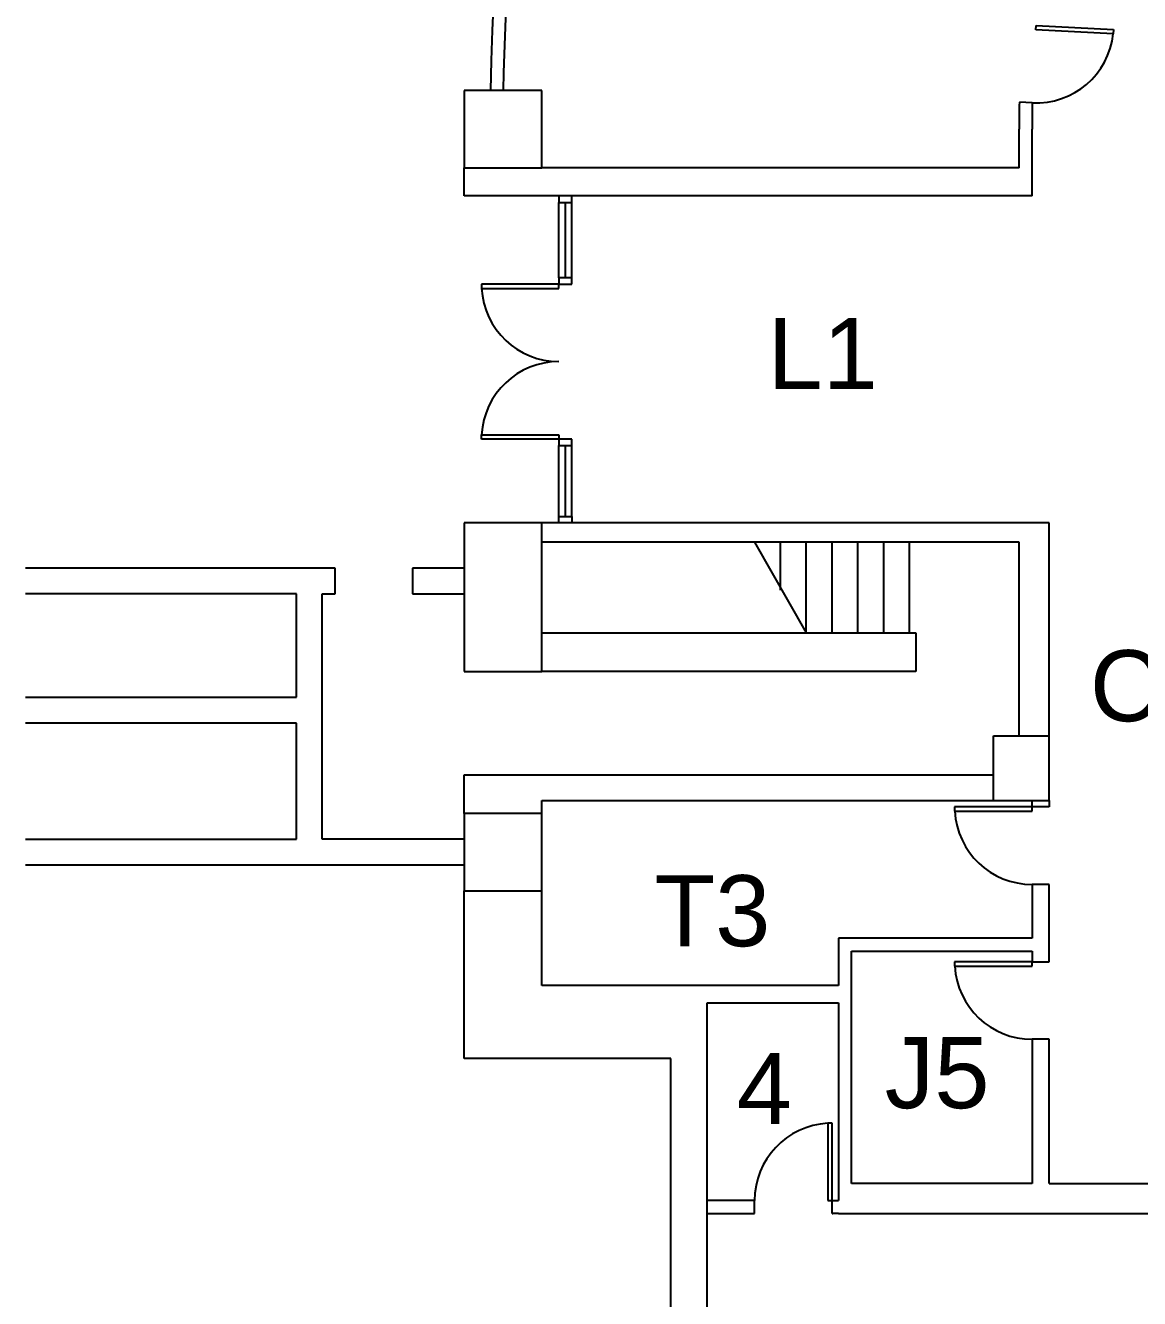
# Model space of a CAD drawing. Header units: inches. Extents: x -22 to 3512, y -1921 to 671.
# Drawn here: x -22 to 496, y -1006 to -415 of the extents above; entities that cross this region are included whole.
import ezdxf

# ---------------------------------------------------------------- set-up
doc = ezdxf.new("R2010")
doc.units = ezdxf.units.IN
doc.header["$LTSCALE"] = 0.375
doc.header["$MEASUREMENT"] = 0
for name, color, linetype in [('A-DOOR', 4, 'CONTINUOUS'), ('A-FLOR-STRS', 4, 'CONTINUOUS'), ('A-GLAZ', 3, 'CONTINUOUS'), ('A-PFLR-TEXT', 3, 'CONTINUOUS'), ('A-WALL', 5, 'CONTINUOUS'), ('A-WALL-JAMB', 6, 'CONTINUOUS'), ('S-COLS', 6, 'CONTINUOUS')]:
    doc.layers.add(name, color=color, linetype=linetype)
doc.styles.get("Standard").update_dxf_attribs({"font": 'arial.ttf'})

msp = doc.modelspace()

# ---------------------------------------------------------------- linework, layer by layer
at = {"layer": 'A-DOOR'}
for p, q in [((448.29, -416.6), (448.39, -414.6)), ((484.24, -418.43), (448.29, -416.6)), ((448.39, -414.6), (484.34, -416.43)), ((484.34, -416.43), (484.24, -418.43)), ((226.51, -534.83), (190.51, -534.8)), ((190.51, -534.8), (190.51, -536.8)), ((190.51, -536.8), (226.51, -536.83)), ((226.51, -536.83), (226.51, -534.83)), ((190.47, -606.82), (190.47, -604.82)), ((190.47, -604.82), (226.47, -604.83)), ((226.47, -606.83), (190.47, -606.82)), ((226.47, -604.83), (226.47, -606.83)), ((446.47, -777.83), (410.47, -777.83)), ((410.47, -777.83), (410.47, -779.83)), ((410.47, -779.83), (446.47, -779.83)), ((446.47, -779.83), (446.47, -777.83)), ((446.47, -849.83), (410.47, -849.83)), ((410.47, -849.83), (410.47, -851.83)), ((410.47, -851.83), (446.47, -851.83)), ((446.47, -851.83), (446.47, -849.83)), ((353.47, -924.83), (351.47, -924.83)), ((351.47, -924.83), (351.47, -960.83)), ((353.47, -960.83), (353.47, -924.83)), ((351.47, -960.83), (353.47, -960.83))]:
    msp.add_line(p, q, dxfattribs=at)
for centre, start, end in [((448.39, -414.6), 267.09084, 353.9061), ((226.51, -534.83), 183.13719, 269.95245), ((226.47, -606.83), 89.98415, 176.79941), ((446.47, -777.83), 183.18474, 270), ((446.47, -849.83), 183.18474, 270), ((353.47, -960.83), 93.18474, 180)]:
    msp.add_arc(centre, 36, start, end, dxfattribs=at)
at = {"layer": 'A-FLOR-STRS'}
for p, q in [((317.47, -654.83), (341.47, -696.83)), ((329.47, -677.11), (329.47, -654.83)), ((341.47, -696.83), (341.47, -654.83)), ((353.47, -696.83), (353.47, -654.83)), ((365.47, -696.83), (365.47, -654.83)), ((377.47, -696.83), (377.47, -654.83)), ((389.47, -696.83), (389.47, -654.83))]:
    msp.add_line(p, q, dxfattribs=at)
at = {"layer": 'A-GLAZ'}
for p, q in [((226.47, -531.83), (226.47, -496.83)), ((229.47, -496.83), (229.47, -531.83)), ((232.47, -531.83), (232.47, -496.83)), ((226.47, -642.83), (226.47, -609.83)), ((229.47, -609.83), (229.47, -642.83)), ((232.47, -642.83), (232.47, -609.83))]:
    msp.add_line(p, q, dxfattribs=at)
for radius, start, end in [(1116, 91.54039, 179.07583), (1110, 165.15485, 179.07084)]:
    msp.add_arc((1310.47, -462.83), radius, start, end, dxfattribs=at)
at = {"layer": 'A-WALL'}
for p, q in [((446.56, -450.56), (440.56, -450.23)), ((440.47, -480.83), (440.47, -462.83)), ((446.47, -493.83), (446.47, -462.83)), ((182.47, -493.83), (182.47, -480.83)), ((440.48, -480.83), (218.47, -480.83)), ((446.47, -493.83), (182.47, -493.83)), ((226.47, -645.83), (218.47, -645.83)), ((454.47, -645.83), (232.47, -645.83)), ((454.47, -774.83), (454.47, -645.83)), ((440.47, -654.83), (218.47, -654.83)), ((440.47, -744.83), (440.47, -654.83)), ((122.47, -666.83), (-21.53, -666.83)), ((122.47, -678.83), (122.47, -666.83)), ((182.47, -666.83), (158.47, -666.83)), ((158.47, -666.83), (158.47, -678.83)), ((104.47, -678.83), (-21.53, -678.83)), ((104.47, -726.83), (104.47, -678.83)), ((116.47, -792.83), (116.47, -678.83)), ((116.47, -678.83), (122.47, -678.83)), ((158.47, -678.83), (182.47, -678.83)), ((218.47, -696.83), (392.47, -696.83)), ((392.47, -696.83), (392.47, -714.83)), ((392.47, -714.83), (218.47, -714.83)), ((-21.53, -726.83), (104.47, -726.83)), ((104.47, -738.83), (-21.53, -738.83)), ((104.47, -792.83), (104.47, -738.83)), ((182.47, -762.83), (428.47, -762.83)), ((182.47, -780.83), (182.47, -762.83)), ((218.47, -774.83), (454.47, -774.83)), ((218.47, -780.83), (218.47, -774.83)), ((446.47, -777.83), (446.47, -774.83)), ((454.47, -774.83), (454.47, -777.83)), ((454.47, -777.83), (446.47, -777.83)), ((-21.53, -792.83), (104.47, -792.83)), ((182.47, -792.83), (116.47, -792.83)), ((182.47, -804.83), (-21.53, -804.83)), ((446.47, -813.83), (446.47, -838.83)), ((454.47, -813.83), (446.47, -813.83)), ((454.47, -849.83), (454.47, -813.83)), ((182.47, -894.83), (182.47, -816.83)), ((218.47, -860.83), (218.47, -816.83)), ((446.47, -838.83), (356.47, -838.83)), ((356.47, -838.83), (356.47, -860.83)), ((362.47, -952.83), (362.47, -844.83)), ((362.47, -844.83), (446.47, -844.83)), ((446.47, -844.83), (446.47, -849.83)), ((446.47, -849.83), (454.47, -849.83)), ((362.47, -952.83), (362.47, -852.83)), ((356.47, -860.83), (218.47, -860.83)), ((295.47, -868.83), (356.47, -868.83)), ((295.47, -1121.83), (295.47, -868.83)), ((356.47, -868.83), (356.47, -960.83)), ((446.47, -885.83), (446.47, -952.83)), ((454.47, -885.83), (446.47, -885.83)), ((454.47, -952.83), (454.47, -885.83)), ((278.47, -894.83), (182.47, -894.83)), ((278.47, -1121.83), (278.47, -894.83)), ((446.47, -952.83), (362.47, -952.83)), ((454.47, -952.83), (597.47, -952.83)), ((317.47, -960.83), (295.47, -960.83)), ((317.47, -966.83), (317.47, -960.83)), ((351.47, -960.83), (353.47, -960.83)), ((353.47, -966.83), (353.47, -960.83)), ((353.47, -960.83), (356.47, -960.83)), ((295.47, -966.83), (317.47, -966.83)), ((356.47, -966.83), (353.47, -966.83)), ((353.47, -966.83), (353.89, -966.83)), ((356.47, -966.83), (555.47, -966.83))]:
    msp.add_line(p, q, dxfattribs=at)
for radius, start in [(870, 179.17066), (864, 179.1864)]:
    msp.add_arc((1310.47, -462.83), radius, start, 180, dxfattribs=at)
at = {"layer": 'A-WALL-JAMB'}
for p, q in [((226.47, -493.83), (226.47, -496.83)), ((226.47, -496.83), (232.47, -496.83)), ((232.47, -496.83), (232.47, -493.83)), ((232.47, -531.83), (226.47, -531.83)), ((226.47, -531.83), (226.47, -534.83)), ((232.47, -534.83), (232.47, -531.83)), ((226.47, -534.83), (232.47, -534.83)), ((232.47, -606.83), (226.47, -606.83)), ((226.47, -606.83), (226.47, -609.83)), ((232.47, -609.83), (232.47, -606.83)), ((226.47, -609.83), (232.47, -609.83)), ((226.47, -642.83), (232.47, -642.83)), ((226.47, -645.83), (226.47, -642.83)), ((232.47, -642.83), (232.47, -645.83)), ((232.47, -645.83), (226.47, -645.83))]:
    msp.add_line(p, q, dxfattribs=at)
at = {"layer": 'S-COLS'}
for p, q in [((218.47, -444.83), (182.47, -444.83)), ((182.47, -444.83), (182.47, -480.83)), ((218.47, -480.83), (218.47, -444.83)), ((182.47, -480.83), (218.47, -480.83)), ((218.47, -645.83), (182.47, -645.83)), ((182.47, -645.83), (182.47, -714.83)), ((218.47, -714.83), (218.47, -645.83)), ((182.47, -714.83), (218.47, -714.83)), ((428.47, -744.83), (454.47, -744.83)), ((428.47, -774.83), (428.47, -744.83)), ((218.47, -780.83), (182.47, -780.83)), ((182.47, -780.83), (182.47, -816.83)), ((218.47, -816.83), (218.47, -780.83)), ((182.47, -816.83), (218.47, -816.83))]:
    msp.add_line(p, q, dxfattribs=at)

# ---------------------------------------------------------------- texts
at = {"layer": 'A-PFLR-TEXT'}
for s, height, p in [('L1', 33.024, (323.47, -583.63)), ('C2', 33.024, (473.31, -737.99)), ('T3', 33.024, (270.96, -842.57)), ('J5', 33.024, (377.96, -917.86)), ('4', 33.02, (309.15, -925.26))]:
    msp.add_text(s, height=height, dxfattribs=at).set_placement(p)

doc.saveas('drawing.dxf')
